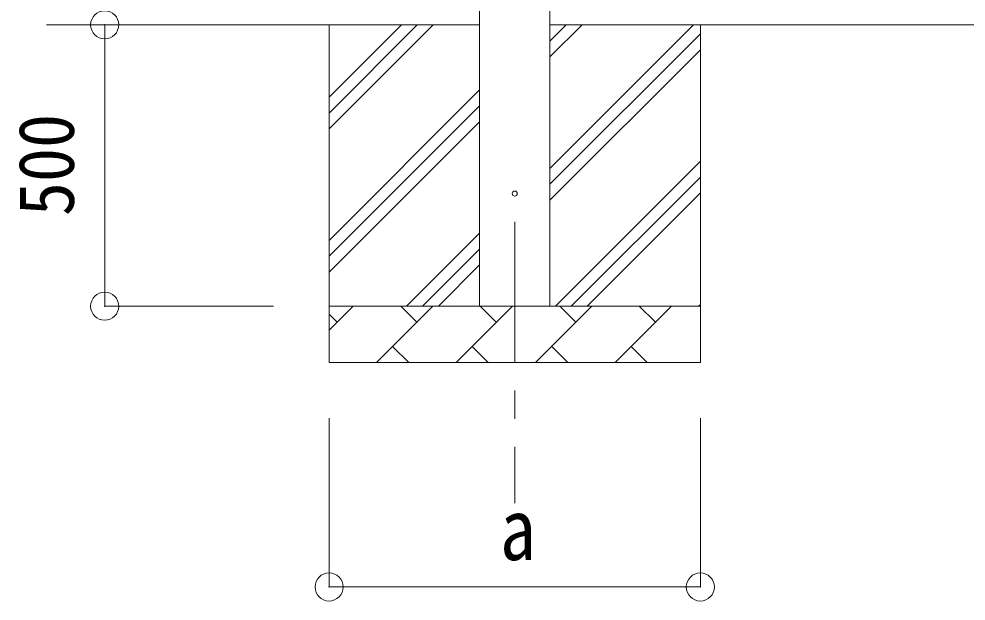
# Model space of a CAD drawing. Units: millimetres, scale not verified. Extents: x -14053 to 14053, y -9700 to 9700.
# Drawn here: x -10318 to -8635, y -183 to 852 of the extents above; entities that cross this region are included whole.
import ezdxf
from ezdxf.enums import TextEntityAlignment as Align

# ---------------------------------------------------------------- set-up
doc = ezdxf.new("R2010")
doc.units = ezdxf.units.MM
doc.header["$LTSCALE"] = 50
doc.header["$PDMODE"] = 32
doc.header["$PDSIZE"] = 50
doc.linetypes.add('CHAIN1', pattern=[8, 5, -1, 1, -1])
for name, color, linetype, lineweight in [('0-2_建具', 4, 'Continuous', 9), ('0-3_階段', 7, 'CHAIN1', 9), ('0-4_設備', 7, 'Continuous', 9), ('0-6_手摺', 5, 'Continuous', 5), ('0-8_外構', 6, 'Continuous', 9)]:
    doc.layers.add(name, color=color, linetype=linetype, lineweight=lineweight)
doc.styles.add('ＭＳ ゴシック', font='')
doc.styles.get('ＭＳ ゴシック').set_extended_font_data('MS Gothic')

msp = doc.modelspace()

# ---------------------------------------------------------------- linework, layer by layer
at = {"layer": '0-2_建具'}
for p, q in [((-9499.51, 341.06), (-9499.51, 3196.06)), ((-9374.51, 3196.06), (-9374.51, 341.06))]:
    msp.add_line(p, q, dxfattribs=at)
msp.add_circle((-9437.01, 541.06), 4.5, dxfattribs=at)
at = {"layer": '0-3_階段'}
msp.add_line((-9437.01, 491.06), (-9437.01, -8.94), dxfattribs=at)
at = {"layer": '0-4_設備'}
for p, q in [((-9499.51, 841.06), (-10269.51, 841.06)), ((-9767.01, 841.06), (-9767.01, 241.06)), ((-9767.01, 656.01), (-9581.96, 841.06)), ((-9767.01, 684.3), (-9610.24, 841.06)), ((-9767.01, 712.58), (-9638.53, 841.06)), ((-1826.51, 841.06), (-9374.51, 841.06)), ((-9374.51, 585.97), (-9119.41, 841.06)), ((-9374.51, 783.96), (-9317.4, 841.06)), ((-9374.51, 812.24), (-9345.68, 841.06)), ((-9374.51, 557.68), (-9107.01, 825.18)), ((-9107.01, 841.06), (-9107.01, 241.06)), ((-9374.51, 529.4), (-9107.01, 796.9)), ((-9767.01, 458.02), (-9499.51, 725.52)), ((-9767.01, 429.74), (-9499.51, 697.24)), ((-9767.01, 401.46), (-9499.51, 668.96)), ((-9364.85, 341.06), (-9107.01, 598.91)), ((-9336.57, 341.06), (-9107.01, 570.62)), ((-9308.28, 341.06), (-9107.01, 542.34)), ((-9629.41, 341.06), (-9499.51, 470.97)), ((-9601.12, 341.06), (-9499.51, 442.68)), ((-9572.84, 341.06), (-9499.51, 414.4)), ((-9767.01, 341.06), (-9107.01, 341.06)), ((-9767.01, 298.17), (-9724.11, 341.06)), ((-9682.69, 241.06), (-9582.69, 341.06)), ((-9611.25, 312.51), (-9639.8, 341.06)), ((-9541.27, 241.06), (-9441.27, 341.06)), ((-9469.83, 312.51), (-9498.38, 341.06)), ((-9399.85, 241.06), (-9299.85, 341.06)), ((-9328.4, 312.51), (-9356.96, 341.06)), ((-9258.43, 241.06), (-9158.43, 341.06)), ((-9186.98, 312.51), (-9215.54, 341.06)), ((-9110.29, 341.06), (-9107.01, 344.35)), ((-9752.67, 312.51), (-9767.01, 326.85)), ((-9654.14, 269.62), (-9625.59, 241.06)), ((-9512.72, 269.62), (-9484.17, 241.06)), ((-9371.3, 269.62), (-9342.74, 241.06)), ((-9229.88, 269.62), (-9201.32, 241.06)), ((-9107.01, 241.06), (-9767.01, 241.06))]:
    msp.add_line(p, q, dxfattribs=at)
at = {"layer": '0-6_手摺', "color": 6, "lineweight": 9}
msp.add_line((-10166.01, 841.06), (-10166.01, 341.06), dxfattribs=at)
at = {"layer": '0-8_外構'}
for p, q in [((-10166.01, 841.06), (-9866.01, 841.06)), ((-10166.01, 341.06), (-9866.01, 341.06)), ((-9767.01, -157.94), (-9767.01, 142.06)), ((-9107.01, -157.94), (-9107.01, 142.06)), ((-9767.01, -157.94), (-9107.01, -157.94))]:
    msp.add_line(p, q, dxfattribs=at)
for p in [(-10166.01, 841.06), (-10166.01, 341.06), (-9767.01, -157.94), (-9107.01, -157.94)]:
    msp.add_point(p, dxfattribs=at)

# ---------------------------------------------------------------- texts
at = {"layer": '0-8_外構', "color": 7, "style": 'ＭＳ ゴシック', "width": 0.9}
msp.add_text('500', height=98.97, rotation=90, dxfattribs=at).set_placement((-10191.01, 501.06), align=Align.BOTTOM_LEFT)
at = {"layer": '0-8_外構', "color": 7, "style": 'ＭＳ ゴシック', "width": 0.85}
msp.add_text('a', height=110, dxfattribs=at).set_placement((-9463.26, -142.94), align=Align.BOTTOM_LEFT)

doc.saveas('drawing.dxf')
